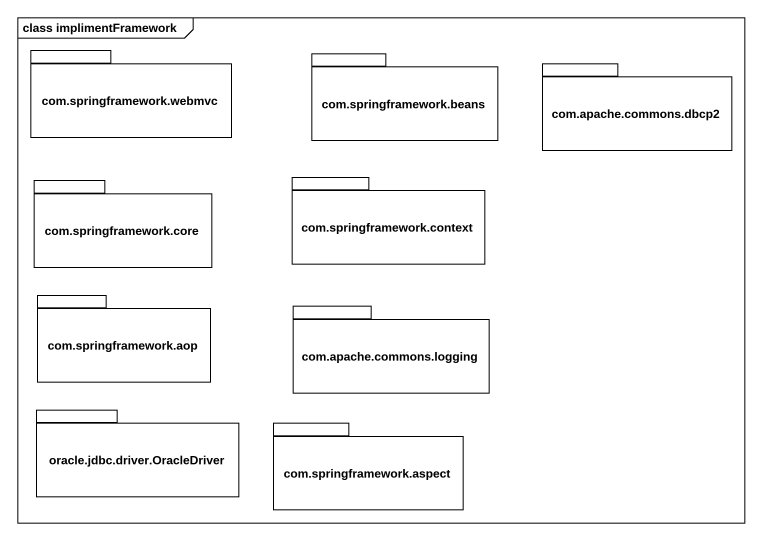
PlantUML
@startuml
mainframe class implimentFramework
package "com.springframework.webmvc" as com_springframework_webmvc {
}
package "com.springframework.beans" as com_springframework_beans {
}
package "com.apache.commons.dbcp2" as com_apache_commons_dbcp2 {
}
package "com.springframework.core" as com_springframework_core {
}
package "com.springframework.context" as com_springframework_context {
}
package "com.springframework.aop" as com_springframework_aop {
}
package "com.apache.commons.logging" as com_apache_commons_logging {
}
package "oracle.jdbc.driver.OracleDriver" as oracle_jdbc_driver {
}
package "com.springframework.aspect" as com_springframework_aspect {
}
@enduml
